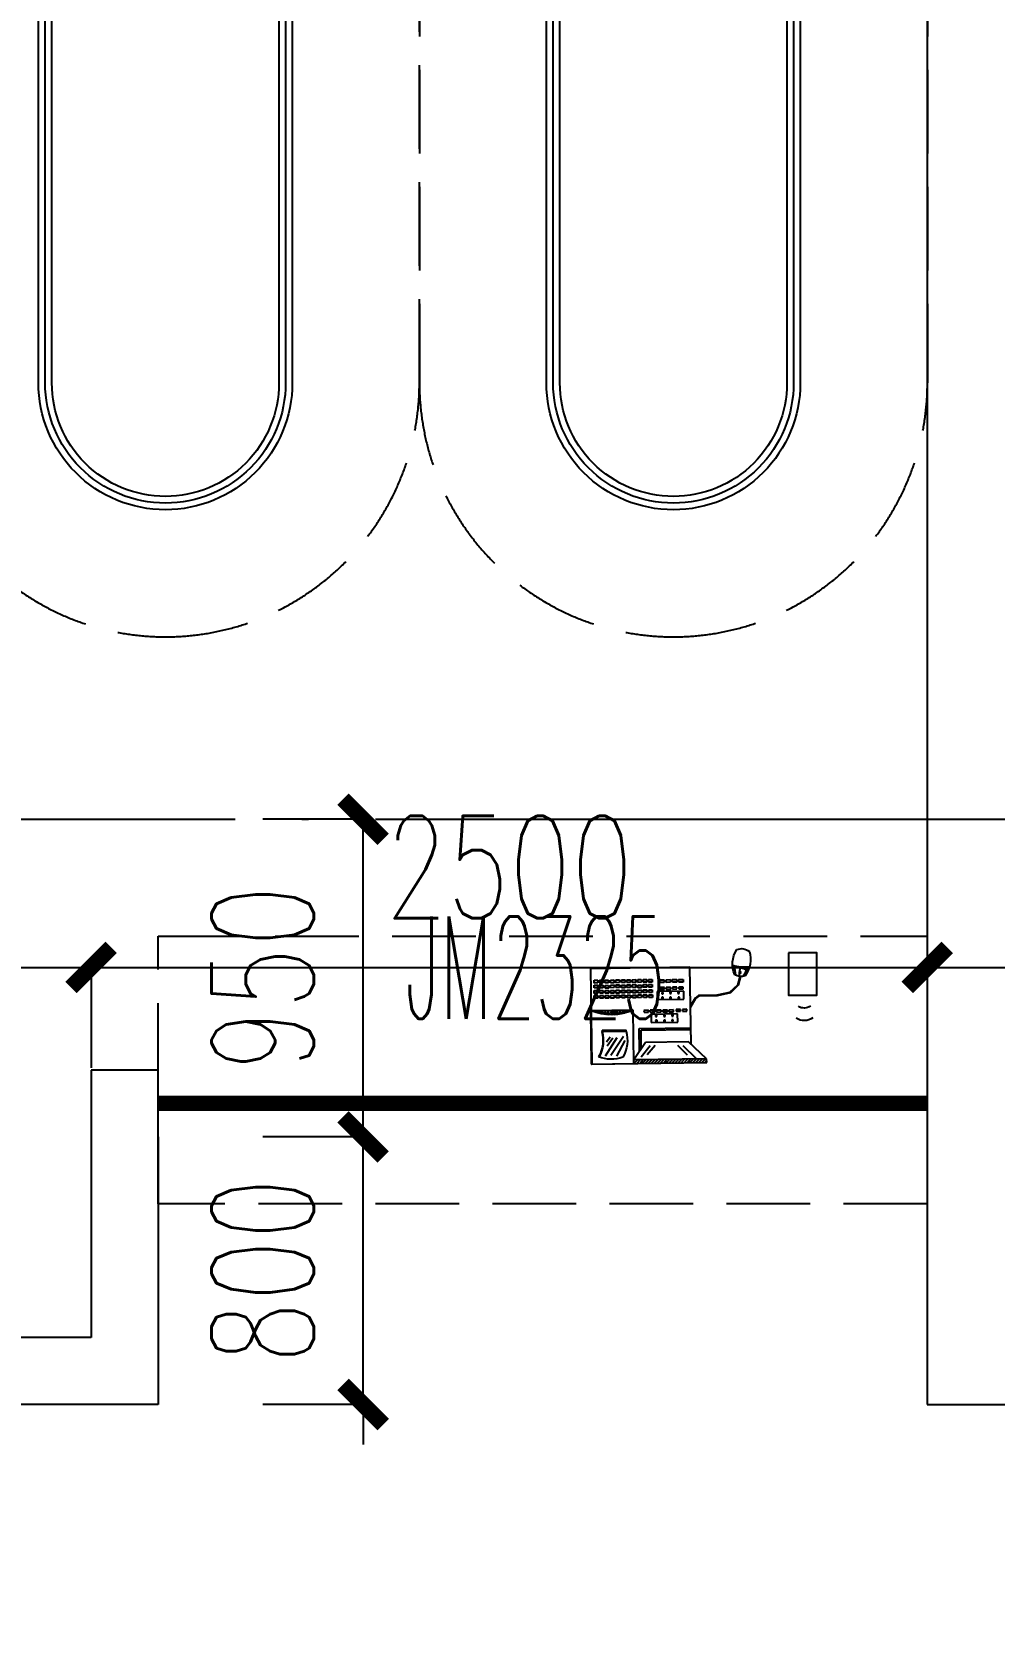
# Model space of a CAD drawing. Header units: millimetres. Extents: x 12325263 to 13848842, y -1463133 to 573208.
# Drawn here: x 12580119 to 12582997, y -883294 to -878533 of the extents above; entities that cross this region are included whole.
import ezdxf
from ezdxf.xclip import XClip

# ---------------------------------------------------------------- set-up
doc = ezdxf.new("R2010")
doc.units = ezdxf.units.MM
doc.header["$LTSCALE"] = 1000
doc.header["$XCLIPFRAME"] = 0
doc.linetypes.add('DASH', pattern=[0.35, 0.25, -0.1])
doc.linetypes.add('DOTE', pattern=[2.42, 2, -0.2, 0.02, -0.2])
for name, color, linetype in [('A-AXIS', 16, 'DOTE'), ('A-WALL', 5, 'Continuous'), ('fur202301', 252, 'Continuous'), ('PUB_DIM', 83, 'Continuous'), ('WALL', 5, 'Continuous'), ('WALL-SHATCH', 8, 'Continuous'), ('WINDOW_TEXT', 7, 'Continuous'), ('防火卷帘', 141, 'Continuous')]:
    doc.layers.add(name, color=color, linetype=linetype)
doc.styles.add('_TCH_DIM_T3', font='SIMPLEX.shx', dxfattribs={"width": 0.705882, "bigfont": 'GBCBIG.shx'})
doc.styles.add('_TCH_WINDOW', font='SIMPLEX', dxfattribs={"width": 0.7, "height": 3.5, "bigfont": 'GBCBIG'})
doc.dimstyles.new('_TCH_ARCH&&120', dxfattribs={"dimtxt": 306, "dimasz": 120, "dimexe": 300, "dimexo": 360, "dimgap": 147, "dimtad": 1, "dimdec": 0, "dimzin": 0, "dimdsep": 46, "dimtxsty": '_TCH_DIM_T3', "dimblk": 'ARCHTICK', "dimcen": 0.09, "dimclrt": 7, "dimazin": 2, "dimtfac": 1, "dimtdec": 0, "dimtix": 1, "dimtmove": 2, "dimatfit": 3, "dimfxl": 1, "dimfxlon": 1, "dimtolj": 1, "dimtzin": 0, "dimarcsym": 0})

# ---------------------------------------------------------------- blocks, each defined once
blk = doc.blocks.new('adgshg13-A$C7F010FC0')
at = {"layer": 'WALL-SHATCH'}
h = blk.add_hatch(color=256, dxfattribs=at)
h.dxf.hatch_style = 1
h.paths.add_polyline_path([(-60384.2, -16880.9), (-763.2, 197.5), (12587.6, -13153.3), (12587.6, -157996), (-162964.9, -188820.4), (-171262.4, -180522.9), (-171262.4, -31310.9), (-150707.2, -10755.7), (-131860.1, -7980.9), (-99162.4, -7980.9), (-99162.4, -4980.9), (-76620.4, -4980.9), (-70107.7, -16880.9)], flags=16)
h.paths.add_polyline_path([(-60091.2, -16380.9), (-646.9, 646.9), (12987.6, -12987.6), (12987.6, -158331.9), (-163100.6, -189250.4), (-171662.4, -180688.6), (-171662.4, -31145.2), (-150777.9, -10260.7), (-131896.7, -7480.9), (-99562.4, -7480.9), (-99562.4, -4580.9), (-76365.6, -4580.9), (-69907.5, -16380.9)])
blk = doc.blocks.new('A$C4C7A72D3')
at = {"layer": 'WALL', "color": 1}
blk.add_blockref('adgshg13-A$C7F010FC0', (210433, 205503.6), dxfattribs=at)
blk = doc.blocks.new('qlzw')
at = {"layer": 'A-AXIS'}
blk.add_line((12411416.8, 1000989.8), (12486866.8, 1000989.8), dxfattribs=at)
blk = doc.blocks.new('asdgagA$C7719413A')
at = {"layer": 'fur202301'}
for p, q in [((-54997230.1, -35940809.4), (-54997223.4, -35940835.4)), ((-54997228.2, -35940809.2), (-54997221.4, -35940835.4)), ((-54997082.5, -35941012.1), (-54997079.1, -35940782.2)), ((-54997079.1, -35940782.2), (-54996781.5, -35940786.5)), ((-54996781.5, -35940786.5), (-54996785.7, -35941071.5)), ((-54997223.4, -35940835.4), (-54997200.3, -35940858)), ((-54997221.4, -35940835.4), (-54997197.8, -35940857.1)), ((-54997200.3, -35940858), (-54997161, -35940867.1)), ((-54997197.8, -35940857.1), (-54997159.9, -35940865.4)), ((-54997161, -35940867.1), (-54997107, -35940867.8)), ((-54997159.9, -35940865.4), (-54997105.1, -35940866.2)), ((-54997107, -35940867.8), (-54997096.1, -35940875.7)), ((-54997105.1, -35940866.2), (-54997094.3, -35940874.1)), ((-54997096.1, -35940875.7), (-54997081.1, -35940901)), ((-54997094.3, -35940874.1), (-54997080.8, -35940897.1)), ((-54996911.4, -35941069.6), (-54996909, -35940910.2)), ((-54996909, -35940910.2), (-54996782, -35940912.1)), ((-54996895.3, -35940915.6), (-54996900.5, -35940910.3)), ((-54996895.3, -35940915.6), (-54996895.2, -35940910.4)), ((-54996883.1, -35940919.3), (-54996891.6, -35940910.4)), ((-54996883.1, -35940919.3), (-54996882.9, -35940910.6)), ((-54996872, -35940921.7), (-54996882.8, -35940910.6)), ((-54996861.9, -35940923.1), (-54996873.9, -35940910.7)), ((-54996872, -35940921.7), (-54996871.9, -35940910.7)), ((-54996852.4, -35940923.9), (-54996865.1, -35940910.8)), ((-54996861.9, -35940923.1), (-54996861.7, -35940910.9)), ((-54996858.3, -35940923.5), (-54996858.1, -35940910.9)), ((-54996843.5, -35940924.1), (-54996856.3, -35940911)), ((-54996852.4, -35940923.9), (-54996852.2, -35940911)), ((-54996835, -35940923.9), (-54996847.4, -35940911.1)), ((-54996846.4, -35940924.1), (-54996846.2, -35940911.1)), ((-54996826.9, -35940923.2), (-54996838.6, -35940911.2)), ((-54996835, -35940923.9), (-54996834.8, -35940911.3)), ((-54996819.2, -35940922.2), (-54996829.8, -35940911.4)), ((-54996826.9, -35940923.2), (-54996826.8, -35940911.4)), ((-54996811.8, -35940920.8), (-54996820.9, -35940911.5)), ((-54996819.2, -35940922.2), (-54996819.1, -35940911.5)), ((-54996804.7, -35940919.2), (-54996812.1, -35940911.6)), ((-54996811.8, -35940920.8), (-54996811.7, -35940911.6)), ((-54996804.7, -35940919.2), (-54996804.6, -35940911.7)), ((-54996797.9, -35940917.3), (-54996803.2, -35940911.7)), ((-54996797.9, -35940917.3), (-54996797.8, -35940911.8)), ((-54996791.3, -35940915.1), (-54996794.4, -35940911.9)), ((-54996791.3, -35940915.1), (-54996791.2, -35940911.9)), ((-54996784.9, -35940912.7), (-54996785.6, -35940912)), ((-54996782, -35940912.1), (-54996784.3, -35941071.5)), ((-54996927.8, -35940965.3), (-54997081.8, -35940963)), ((-54996928.8, -35941032.7), (-54996927.8, -35940965.3)), ((-54997129.1, -35941055.4), (-54997074.9, -35941005)), ((-54996932.9, -35940970.2), (-54997081.9, -35940968)), ((-54997074.9, -35941005), (-54996946.5, -35941006.9)), ((-54996946.5, -35941006.9), (-54996911.2, -35941058.6)), ((-54996933.7, -35941025.6), (-54996932.9, -35940970.2)), ((-54996888.3, -35940973.2), (-54996888.2, -35940970.4)), ((-54996886.4, -35940973.3), (-54996888.3, -35940971.3)), ((-54996816.4, -35940974.3), (-54996888.3, -35940973.2)), ((-54996888.2, -35940970.4), (-54996816.4, -35940971.5)), ((-54996860.5, -35941048.2), (-54996885.8, -35941001.3)), ((-54996882.8, -35940973.3), (-54996885.6, -35940970.4)), ((-54996879.3, -35940973.4), (-54996882.1, -35940970.5)), ((-54996843, -35941045), (-54996880.3, -35940987.8)), ((-54996875.8, -35940973.4), (-54996878.6, -35940970.6)), ((-54996872.2, -35940973.5), (-54996875, -35940970.6)), ((-54996868.7, -35940973.5), (-54996871.5, -35940970.7)), ((-54996865.2, -35940973.6), (-54996868, -35940970.7)), ((-54996861.6, -35940973.6), (-54996864.4, -35940970.8)), ((-54996826.8, -35941046.4), (-54996861.5, -35940992.2)), ((-54996858.1, -35940973.7), (-54996860.9, -35940970.8)), ((-54996854.5, -35940973.7), (-54996857.3, -35940970.9)), ((-54996851, -35940973.8), (-54996853.8, -35940970.9)), ((-54996847.5, -35940973.8), (-54996850.3, -35940971)), ((-54996831.5, -35941017.3), (-54996848.8, -35940993.3)), ((-54996843.9, -35940973.9), (-54996846.7, -35940971)), ((-54996840.4, -35940974), (-54996843.2, -35940971.1)), ((-54996829.8, -35941004.8), (-54996840.7, -35940990)), ((-54996836.9, -35940974), (-54996839.7, -35940971.1)), ((-54996833.3, -35940974.1), (-54996836.1, -35940971.2)), ((-54996829.8, -35940974.1), (-54996832.6, -35940971.2)), ((-54996826.3, -35940974.2), (-54996829.1, -35940971.3)), ((-54996822.7, -35940974.2), (-54996825.5, -35940971.3)), ((-54996819.2, -35940974.3), (-54996822, -35940971.4)), ((-54996816.4, -35940973.6), (-54996818.5, -35940971.4)), ((-54996816.4, -35940971.5), (-54996816.4, -35940974.3)), ((-54996816.4, -35940971.5), (-54996815.7, -35940974.4)), ((-54997129.3, -35941066.4), (-54997129.1, -35941055.4)), ((-54997123.4, -35941066.5), (-54997129.2, -35941060.5)), ((-54997129.1, -35941055.4), (-54996911.2, -35941058.6)), ((-54997114.6, -35941066.6), (-54997125.4, -35941055.4)), ((-54997105.7, -35941066.8), (-54997116.6, -35941055.6)), ((-54997096.9, -35941066.9), (-54997107.8, -35941055.7)), ((-54997098.9, -35941055.8), (-54997058.8, -35941016.9)), ((-54997088, -35941067), (-54997098.9, -35941055.8)), ((-54997079.2, -35941067.2), (-54997090.1, -35941055.9)), ((-54997070.4, -35941067.3), (-54997081.2, -35941056.1)), ((-54997061.5, -35941067.4), (-54997072.4, -35941056.2)), ((-54997072.2, -35941044.8), (-54997042.6, -35941015.9)), ((-54997052.7, -35941067.5), (-54997063.6, -35941056.3)), ((-54997043.9, -35941067.7), (-54997054.7, -35941056.5)), ((-54997035, -35941067.8), (-54997045.9, -35941056.6)), ((-54997026.2, -35941067.9), (-54997037.1, -35941056.7)), ((-54997017.3, -35941068.1), (-54997028.2, -35941056.9)), ((-54997008.5, -35941068.2), (-54997019.4, -35941057)), ((-54996999.7, -35941068.3), (-54997010.5, -35941057.1)), ((-54996990.8, -35941068.5), (-54997001.7, -35941057.3)), ((-54996982, -35941068.6), (-54996992.9, -35941057.4)), ((-54996973.1, -35941068.7), (-54996984, -35941057.5)), ((-54996951.7, -35941043.3), (-54996975.2, -35941015.2)), ((-54996964.3, -35941068.8), (-54996975.2, -35941057.6)), ((-54996955.5, -35941069), (-54996966.4, -35941057.8)), ((-54996933.8, -35941050.1), (-54996960.5, -35941016)), ((-54996946.6, -35941069.1), (-54996957.5, -35941057.9)), ((-54996937.8, -35941069.2), (-54996948.7, -35941058)), ((-54996929, -35941069.4), (-54996939.8, -35941058.2)), ((-54996920.1, -35941069.5), (-54996931, -35941058.3)), ((-54996911.4, -35941069.6), (-54996922.2, -35941058.4)), ((-54996911.2, -35941060.7), (-54996913.3, -35941058.6)), ((-54996785.7, -35941071.5), (-54997129.3, -35941066.4)), ((-54996784.3, -35941071.5), (-54996911.4, -35941069.6))]:
    blk.add_line(p, q, dxfattribs=at)
at = {"layer": 'fur202301', "linetype": 'ByBlock'}
for p, q in [((-54997058.9, -35940818.4), (-54997059, -35940826.5)), ((-54997045.4, -35940818.6), (-54997058.9, -35940818.4)), ((-54997045.5, -35940826.7), (-54997045.4, -35940818.6)), ((-54997040, -35940818.7), (-54997040.1, -35940826.8)), ((-54997026.5, -35940818.9), (-54997040, -35940818.7)), ((-54997026.7, -35940827), (-54997026.5, -35940818.9)), ((-54997021.1, -35940819), (-54997021.3, -35940827)), ((-54997007.7, -35940819.2), (-54997021.1, -35940819)), ((-54997007.8, -35940827.2), (-54997007.7, -35940819.2)), ((-54997002.3, -35940819.2), (-54997002.4, -35940827.3)), ((-54996988.8, -35940819.4), (-54997002.3, -35940819.2)), ((-54996988.9, -35940827.5), (-54996988.8, -35940819.4)), ((-54996966.1, -35940818.4), (-54996966.2, -35940826.5)), ((-54996955.3, -35940818.6), (-54996966.1, -35940818.4)), ((-54996955.4, -35940826.7), (-54996955.3, -35940818.6)), ((-54996949.9, -35940818.7), (-54996950, -35940826.7)), ((-54996939.1, -35940818.8), (-54996949.9, -35940818.7)), ((-54996939.2, -35940826.9), (-54996939.1, -35940818.8)), ((-54996933.7, -35940818.9), (-54996933.9, -35940827)), ((-54996922.9, -35940819.1), (-54996933.7, -35940818.9)), ((-54996923.1, -35940827.1), (-54996922.9, -35940819.1)), ((-54996917.4, -35940819.1), (-54996917.5, -35940827.2)), ((-54996906.6, -35940819.3), (-54996917.4, -35940819.1)), ((-54996906.7, -35940827.4), (-54996906.6, -35940819.3)), ((-54996901.2, -35940819.4), (-54996901.3, -35940827.5)), ((-54996890.4, -35940819.5), (-54996901.2, -35940819.4)), ((-54996890.6, -35940827.6), (-54996890.4, -35940819.5)), ((-54996885.1, -35940819.6), (-54996885.2, -35940827.7)), ((-54996874.3, -35940819.8), (-54996885.1, -35940819.6)), ((-54996874.4, -35940827.9), (-54996874.3, -35940819.8)), ((-54996868.2, -35940819.9), (-54996868.3, -35940827.9)), ((-54996857.4, -35940820), (-54996868.2, -35940819.9)), ((-54996857.5, -35940828.1), (-54996857.4, -35940820)), ((-54996852, -35940820.1), (-54996852.1, -35940828.2)), ((-54996841.2, -35940820.3), (-54996852, -35940820.1)), ((-54996841.3, -35940828.3), (-54996841.2, -35940820.3)), ((-54996835.8, -35940820.3), (-54996835.9, -35940828.4)), ((-54996825, -35940820.5), (-54996835.8, -35940820.3)), ((-54996825.1, -35940828.6), (-54996825, -35940820.5)), ((-54996819.5, -35940820.6), (-54996819.6, -35940828.7)), ((-54996808.7, -35940820.7), (-54996819.5, -35940820.6)), ((-54996808.8, -35940828.8), (-54996808.7, -35940820.7)), ((-54996803.3, -35940820.8), (-54996803.4, -35940828.9)), ((-54996792.5, -35940821), (-54996803.3, -35940820.8)), ((-54996792.6, -35940829.1), (-54996792.5, -35940821)), ((-54997061.1, -35940877.7), (-54997060.7, -35940853.4)), ((-54997060.7, -35940853.4), (-54996981.2, -35940854.6)), ((-54997059.3, -35940846.7), (-54997059.2, -35940841.3)), ((-54997045.8, -35940846.9), (-54997059.3, -35940846.7)), ((-54997059.2, -35940841.3), (-54997045.7, -35940841.5)), ((-54997059, -35940826.5), (-54997045.5, -35940826.7)), ((-54997047.6, -35940875.2), (-54997047.5, -35940871.2)), ((-54997047.5, -35940871.2), (-54997043.5, -35940871.2)), ((-54997047.4, -35940860.4), (-54997047.3, -35940856.3)), ((-54997043.3, -35940860.4), (-54997047.4, -35940860.4)), ((-54997047.3, -35940856.3), (-54997043.3, -35940856.4)), ((-54997045.7, -35940841.5), (-54997045.8, -35940846.9)), ((-54997043.5, -35940871.2), (-54997043.5, -35940875.3)), ((-54997043.3, -35940856.4), (-54997043.3, -35940860.4)), ((-54997040.4, -35940841.6), (-54997026.9, -35940841.8)), ((-54997040.4, -35940847), (-54997040.4, -35940841.6)), ((-54997027, -35940847.2), (-54997040.4, -35940847)), ((-54997040.1, -35940826.8), (-54997026.7, -35940827)), ((-54997026.9, -35940841.8), (-54997027, -35940847.2)), ((-54997023.1, -35940860.7), (-54997023, -35940856.7)), ((-54997019.1, -35940860.8), (-54997023.1, -35940860.7)), ((-54997023, -35940856.7), (-54997019, -35940856.7)), ((-54997021.6, -35940847.3), (-54997021.5, -35940841.9)), ((-54997008.1, -35940847.5), (-54997021.6, -35940847.3)), ((-54997021.5, -35940841.9), (-54997008, -35940842.1)), ((-54997021.3, -35940827), (-54997007.8, -35940827.2)), ((-54997019, -35940856.7), (-54997019.1, -35940860.8)), ((-54997008, -35940842.1), (-54997008.1, -35940847.5)), ((-54997002.7, -35940847.5), (-54997002.6, -35940842.2)), ((-54996989.2, -35940847.7), (-54997002.7, -35940847.5)), ((-54997002.6, -35940842.2), (-54996989.1, -35940842.3)), ((-54997002.4, -35940827.3), (-54996988.9, -35940827.5)), ((-54996998.8, -35940857), (-54996994.7, -35940857.1)), ((-54996998.8, -35940861.1), (-54996998.8, -35940857)), ((-54996994.8, -35940861.1), (-54996998.8, -35940861.1)), ((-54996994.7, -35940857.1), (-54996994.8, -35940861.1)), ((-54996989.1, -35940842.3), (-54996989.2, -35940847.7)), ((-54996981.2, -35940854.6), (-54996981.6, -35940878.9)), ((-54996966.8, -35940864.3), (-54996966.9, -35940872.3)), ((-54996956, -35940864.4), (-54996966.8, -35940864.3)), ((-54996966.5, -35940849.4), (-54996966.7, -35940857.5)), ((-54996966.7, -35940857.5), (-54996955.9, -35940857.7)), ((-54996955.8, -35940849.6), (-54996966.5, -35940849.4)), ((-54996966.3, -35940833.2), (-54996966.4, -35940841.3)), ((-54996966.4, -35940841.3), (-54996955.6, -35940841.5)), ((-54996955.5, -35940833.4), (-54996966.3, -35940833.2)), ((-54996966.2, -35940826.5), (-54996955.4, -35940826.7)), ((-54996956.1, -35940872.5), (-54996956, -35940864.4)), ((-54996955.9, -35940857.7), (-54996955.8, -35940849.6)), ((-54996955.6, -35940841.5), (-54996955.5, -35940833.4)), ((-54996950.6, -35940864.5), (-54996950.7, -35940872.6)), ((-54996939.8, -35940864.6), (-54996950.6, -35940864.5)), ((-54996950.4, -35940849.7), (-54996950.5, -35940857.7)), ((-54996950.5, -35940857.7), (-54996939.7, -35940857.9)), ((-54996939.6, -35940849.8), (-54996950.4, -35940849.7)), ((-54996950.1, -35940833.5), (-54996950.2, -35940841.6)), ((-54996950.2, -35940841.6), (-54996939.5, -35940841.7)), ((-54996939.3, -35940833.6), (-54996950.1, -35940833.5)), ((-54996950, -35940826.7), (-54996939.2, -35940826.9)), ((-54996939.9, -35940872.7), (-54996939.8, -35940864.6)), ((-54996939.7, -35940857.9), (-54996939.6, -35940849.8)), ((-54996939.5, -35940841.7), (-54996939.3, -35940833.6)), ((-54996934.4, -35940864.7), (-54996934.5, -35940872.8)), ((-54996923.6, -35940864.9), (-54996934.4, -35940864.7)), ((-54996934.2, -35940849.9), (-54996934.3, -35940858)), ((-54996934.3, -35940858), (-54996923.5, -35940858.1)), ((-54996923.4, -35940850.1), (-54996934.2, -35940849.9)), ((-54996934, -35940835.1), (-54996934.1, -35940843.2)), ((-54996934.1, -35940843.2), (-54996923.3, -35940843.3)), ((-54996923.2, -35940835.2), (-54996934, -35940835.1)), ((-54996933.9, -35940827), (-54996923.1, -35940827.1)), ((-54996923.7, -35940873), (-54996923.6, -35940864.9)), ((-54996923.5, -35940858.1), (-54996923.4, -35940850.1)), ((-54996923.3, -35940843.3), (-54996923.2, -35940835.2)), ((-54996918.1, -35940865), (-54996918.2, -35940873.1)), ((-54996907.3, -35940865.1), (-54996918.1, -35940865)), ((-54996917.9, -35940850.1), (-54996918, -35940858.2)), ((-54996918, -35940858.2), (-54996907.2, -35940858.4)), ((-54996907.1, -35940850.3), (-54996917.9, -35940850.1)), ((-54996917.6, -35940834), (-54996917.7, -35940842.1)), ((-54996917.7, -35940842.1), (-54996907, -35940842.2)), ((-54996906.8, -35940834.1), (-54996917.6, -35940834)), ((-54996917.5, -35940827.2), (-54996906.7, -35940827.4)), ((-54996907.4, -35940873.2), (-54996907.3, -35940865.1)), ((-54996907.2, -35940858.4), (-54996907.1, -35940850.3)), ((-54996907, -35940842.2), (-54996906.8, -35940834.1)), ((-54996901.9, -35940865.2), (-54996902, -35940873.3)), ((-54996891.1, -35940865.4), (-54996901.9, -35940865.2)), ((-54996901.7, -35940850.4), (-54996901.8, -35940858.5)), ((-54996901.8, -35940858.5), (-54996891, -35940858.6)), ((-54996890.9, -35940850.5), (-54996901.7, -35940850.4)), ((-54996901.4, -35940834.2), (-54996901.6, -35940842.3)), ((-54996901.6, -35940842.3), (-54996890.8, -35940842.4)), ((-54996890.7, -35940834.4), (-54996901.4, -35940834.2)), ((-54996901.3, -35940827.5), (-54996890.6, -35940827.6)), ((-54996891.2, -35940873.5), (-54996891.1, -35940865.4)), ((-54996891, -35940858.6), (-54996890.9, -35940850.5)), ((-54996890.8, -35940842.4), (-54996890.7, -35940834.4)), ((-54996885.7, -35940865.4), (-54996885.8, -35940873.5)), ((-54996874.9, -35940865.6), (-54996885.7, -35940865.4)), ((-54996885.5, -35940850.6), (-54996885.6, -35940858.7)), ((-54996885.6, -35940858.7), (-54996874.8, -35940858.9)), ((-54996874.7, -35940850.8), (-54996885.5, -35940850.6)), ((-54996885.3, -35940835.8), (-54996885.4, -35940843.9)), ((-54996885.4, -35940843.9), (-54996874.6, -35940844)), ((-54996874.5, -35940835.9), (-54996885.3, -35940835.8)), ((-54996885.2, -35940827.7), (-54996874.4, -35940827.9)), ((-54996875.1, -35940873.7), (-54996874.9, -35940865.6)), ((-54996874.8, -35940858.9), (-54996874.7, -35940850.8)), ((-54996874.6, -35940844), (-54996874.5, -35940835.9)), ((-54996868.8, -35940865.7), (-54996868.9, -35940873.8)), ((-54996858, -35940865.9), (-54996868.8, -35940865.7)), ((-54996868.6, -35940850.9), (-54996868.7, -35940859)), ((-54996868.7, -35940859), (-54996857.9, -35940859.1)), ((-54996857.8, -35940851), (-54996868.6, -35940850.9)), ((-54996868.4, -35940834.7), (-54996868.5, -35940842.8)), ((-54996868.5, -35940842.8), (-54996857.7, -35940842.9)), ((-54996857.6, -35940834.8), (-54996868.4, -35940834.7)), ((-54996868.3, -35940827.9), (-54996857.5, -35940828.1)), ((-54996858.2, -35940873.9), (-54996858, -35940865.9)), ((-54996857.9, -35940859.1), (-54996857.8, -35940851)), ((-54996857.7, -35940842.9), (-54996857.6, -35940834.8)), ((-54996852.7, -35940865.9), (-54996852.8, -35940874)), ((-54996841.9, -35940866.1), (-54996852.7, -35940865.9)), ((-54996852.4, -35940851.1), (-54996852.6, -35940859.2)), ((-54996852.6, -35940859.2), (-54996841.8, -35940859.3)), ((-54996841.7, -35940851.3), (-54996852.4, -35940851.1)), ((-54996852.2, -35940834.9), (-54996852.3, -35940843)), ((-54996852.3, -35940843), (-54996841.5, -35940843.2)), ((-54996841.4, -35940835.1), (-54996852.2, -35940834.9)), ((-54996852.1, -35940828.2), (-54996841.3, -35940828.3)), ((-54996842, -35940874.2), (-54996841.9, -35940866.1)), ((-54996841.8, -35940859.3), (-54996841.7, -35940851.3)), ((-54996841.5, -35940843.2), (-54996841.4, -35940835.1)), ((-54996836.5, -35940866.2), (-54996836.6, -35940874.3)), ((-54996825.7, -35940866.3), (-54996836.5, -35940866.2)), ((-54996836.3, -35940851.3), (-54996836.4, -35940859.4)), ((-54996836.4, -35940859.4), (-54996825.6, -35940859.6)), ((-54996825.5, -35940851.5), (-54996836.3, -35940851.3)), ((-54996836, -35940836.5), (-54996836.2, -35940844.6)), ((-54996836.2, -35940844.6), (-54996825.4, -35940844.8)), ((-54996825.3, -35940836.7), (-54996836, -35940836.5)), ((-54996835.9, -35940828.4), (-54996825.1, -35940828.6)), ((-54996825.8, -35940874.4), (-54996825.7, -35940866.3)), ((-54996825.6, -35940859.6), (-54996825.5, -35940851.5)), ((-54996825.4, -35940844.8), (-54996825.3, -35940836.7)), ((-54996820.2, -35940866.4), (-54996820.3, -35940874.5)), ((-54996809.4, -35940866.6), (-54996820.2, -35940866.4)), ((-54996819.9, -35940851.6), (-54996820.1, -35940859.7)), ((-54996820.1, -35940859.7), (-54996809.3, -35940859.8)), ((-54996809.1, -35940851.7), (-54996819.9, -35940851.6)), ((-54996819.7, -35940835.4), (-54996819.8, -35940843.5)), ((-54996819.8, -35940843.5), (-54996809, -35940843.7)), ((-54996808.9, -35940835.6), (-54996819.7, -35940835.4)), ((-54996819.6, -35940828.7), (-54996808.8, -35940828.8)), ((-54996809.5, -35940874.7), (-54996809.4, -35940866.6)), ((-54996809.3, -35940859.8), (-54996809.1, -35940851.7)), ((-54996809, -35940843.7), (-54996808.9, -35940835.6)), ((-54996804, -35940866.6), (-54996804.1, -35940874.7)), ((-54996793.2, -35940866.8), (-54996804, -35940866.6)), ((-54996803.8, -35940851.8), (-54996803.9, -35940859.9)), ((-54996803.9, -35940859.9), (-54996793.1, -35940860.1)), ((-54996793, -35940852), (-54996803.8, -35940851.8)), ((-54996803.5, -35940835.6), (-54996803.6, -35940843.7)), ((-54996803.6, -35940843.7), (-54996792.9, -35940843.9)), ((-54996792.7, -35940835.8), (-54996803.5, -35940835.6)), ((-54996803.4, -35940828.9), (-54996792.6, -35940829.1)), ((-54996793.3, -35940874.9), (-54996793.2, -35940866.8)), ((-54996793.1, -35940860.1), (-54996793, -35940852)), ((-54996792.9, -35940843.9), (-54996792.7, -35940835.8)), ((-54997070.1, -35940913.2), (-54997070, -35940907.8)), ((-54997056.6, -35940913.4), (-54997070.1, -35940913.2)), ((-54997070, -35940907.8), (-54997056.5, -35940908)), ((-54996981.6, -35940878.9), (-54997061.1, -35940877.7)), ((-54997056.5, -35940908), (-54997056.6, -35940913.4)), ((-54997051.2, -35940913.5), (-54997051.1, -35940908.1)), ((-54997037.7, -35940913.7), (-54997051.2, -35940913.5)), ((-54997051.1, -35940908.1), (-54997037.7, -35940908.3)), ((-54997043.5, -35940875.3), (-54997047.6, -35940875.2)), ((-54997037.7, -35940908.3), (-54997037.7, -35940913.7)), ((-54997029.8, -35940915.1), (-54997029.7, -35940909.7)), ((-54997016.3, -35940915.3), (-54997029.8, -35940915.1)), ((-54997029.7, -35940909.7), (-54997016.2, -35940909.9)), ((-54997023.3, -35940871.5), (-54997019.2, -35940871.6)), ((-54997023.3, -35940875.6), (-54997023.3, -35940871.5)), ((-54997019.3, -35940875.6), (-54997023.3, -35940875.6)), ((-54997019.2, -35940871.6), (-54997019.3, -35940875.6)), ((-54997016.2, -35940909.9), (-54997016.3, -35940915.3)), ((-54997011.9, -35940915.4), (-54997011.8, -35940910)), ((-54996998.4, -35940915.6), (-54997011.9, -35940915.4)), ((-54997011.8, -35940910), (-54996998.3, -35940910.2)), ((-54996999.1, -35940875.9), (-54996999, -35940871.9)), ((-54996995, -35940876), (-54996999.1, -35940875.9)), ((-54996999, -35940871.9), (-54996995, -35940871.9)), ((-54996998.3, -35940910.2), (-54996998.4, -35940915.6)), ((-54996995, -35940871.9), (-54996995, -35940876)), ((-54996993, -35940915.7), (-54996992.9, -35940910.3)), ((-54996979.5, -35940915.9), (-54996993, -35940915.7)), ((-54996992.9, -35940910.3), (-54996979.5, -35940910.5)), ((-54996979.5, -35940910.5), (-54996979.5, -35940915.9)), ((-54996974.1, -35940915.9), (-54996974.1, -35940910.5)), ((-54996974.1, -35940910.5), (-54996960.6, -35940910.7)), ((-54996960.7, -35940916.1), (-54996974.1, -35940915.9)), ((-54996966.9, -35940872.3), (-54996956.1, -35940872.5)), ((-54996960.6, -35940910.7), (-54996960.7, -35940916.1)), ((-54996955.3, -35940916.2), (-54996955.2, -35940910.8)), ((-54996941.8, -35940916.4), (-54996955.3, -35940916.2)), ((-54996955.2, -35940910.8), (-54996941.7, -35940911)), ((-54996950.7, -35940872.6), (-54996939.9, -35940872.7)), ((-54996941.7, -35940911), (-54996941.8, -35940916.4)), ((-54996934.5, -35940872.8), (-54996923.7, -35940873)), ((-54996918.2, -35940873.1), (-54996907.4, -35940873.2)), ((-54996902, -35940873.3), (-54996891.2, -35940873.5)), ((-54996885.8, -35940873.5), (-54996875.1, -35940873.7)), ((-54996868.9, -35940873.8), (-54996858.2, -35940873.9)), ((-54996852.8, -35940874), (-54996842, -35940874.2)), ((-54996836.6, -35940874.3), (-54996825.8, -35940874.4)), ((-54996820.3, -35940874.5), (-54996809.5, -35940874.7)), ((-54996804.1, -35940874.7), (-54996793.3, -35940874.9)), ((-54997042.8, -35940945.9), (-54997042.4, -35940921.7)), ((-54996963.3, -35940947.1), (-54997042.8, -35940945.9)), ((-54997042.4, -35940921.7), (-54996962.9, -35940922.8)), ((-54997029.3, -35940943.4), (-54997029.2, -35940939.4)), ((-54997025.2, -35940943.5), (-54997029.3, -35940943.4)), ((-54997029.2, -35940939.4), (-54997025.2, -35940939.5)), ((-54997029.1, -35940928.6), (-54997029, -35940924.6)), ((-54997025, -35940928.7), (-54997029.1, -35940928.6)), ((-54997029, -35940924.6), (-54997025, -35940924.6)), ((-54997025.2, -35940939.5), (-54997025.2, -35940943.5)), ((-54997025, -35940924.6), (-54997025, -35940928.7)), ((-54997005, -35940943.8), (-54997005, -35940939.7)), ((-54997005, -35940939.7), (-54997000.9, -35940939.8)), ((-54997001, -35940943.9), (-54997005, -35940943.8)), ((-54997004.8, -35940929), (-54997004.7, -35940924.9)), ((-54997000.8, -35940929), (-54997004.8, -35940929)), ((-54997004.7, -35940924.9), (-54997000.7, -35940925)), ((-54997000.9, -35940939.8), (-54997001, -35940943.9)), ((-54997000.7, -35940925), (-54997000.8, -35940929)), ((-54996980.7, -35940940.1), (-54996976.6, -35940940.2)), ((-54996980.7, -35940944.2), (-54996980.7, -35940940.1)), ((-54996976.7, -35940944.2), (-54996980.7, -35940944.2)), ((-54996980.5, -35940929.3), (-54996980.5, -35940925.3)), ((-54996980.5, -35940925.3), (-54996976.4, -35940925.3)), ((-54996976.5, -35940929.4), (-54996980.5, -35940929.3)), ((-54996976.6, -35940940.2), (-54996976.7, -35940944.2)), ((-54996976.4, -35940925.3), (-54996976.5, -35940929.4)), ((-54996962.9, -35940922.8), (-54996963.3, -35940947.1))]:
    blk.add_line(p, q, dxfattribs=at)
at = {"layer": 'fur202301'}
blk.add_lwpolyline([(-54997373.6, -35940738.9), (-54997373.6, -35940865), (-54997458.4, -35940865), (-54997458.4, -35940738.9)], close=True, dxfattribs=at)
for centre, radius, start, end in [((-54997233.7, -35940762.9), 36.5, 66.953, 129.2526), ((-54997179.1, -35940758.5), 81.3, 162.9222, 217.0095), ((-54997287.3, -35940772.9), 80.8, 336.9673, 32.7245), ((-54997240.7, -35940680.5), 101.6, 261.1646, 288.8621), ((-54997118.3, -35940736.3), 140.3, 198.8022, 211.1013), ((-54997222.3, -35940837.8), 55, 80.5097, 118.1524), ((-54997231.7, -35940770.8), 38.6, 251.4226, 298.9845), ((-54997360.4, -35940810.6), 133, 7.0897, 11.8233), ((-54997221.1, -35940797), 9.16, 162.7387, 205.9718), ((-54997229.1, -35940795.1), 1.14, 48.0027, 130.5378), ((-54997221.1, -35940797), 8.66, 163.8337, 204.8287), ((-54997229.1, -35940795.1), 0.645, 57.186, 119.1593), ((-54997228.6, -35940799.6), 1.63, 241.1432, 306.3581), ((-54997228.6, -35940799.6), 1.13, 248.6469, 296.4499), ((-54997240.4, -35940799), 12.4, 352.6671, 20.8662), ((-54997240.4, -35940799), 12.9, 351.6023, 21.4903), ((-54997360.4, -35940810.6), 133, 0.8321, 4.1405), ((-54997657.2, -35940738.6), 446.2, 351.3016, 354.9387), ((-54997420.7, -35940872.6), 31.4, 233.2122, 303.5085), ((-54996844.1, -35940766.1), 158, 245.7301, 292.5825), ((-54997420.7, -35940897.6), 44, 233.2122, 303.5085), ((-54996790.3, -35941000.5), 101.7, 164.433, 209.8045), ((-54996720.7, -35941000.9), 99.3, 164.4534, 209.9884), ((-54996718.4, -35941000.2), 100.7, 165.1422, 209.8045), ((-54996843.3, -35940953.8), 103.4, 250.0786, 291.2729)]:
    blk.add_arc(centre, radius, start, end, dxfattribs=at)
blk = doc.blocks.new('sdfgsdffhg')
at = {"layer": 'fur202301', "linetype": 'DASH'}
for points in [[(-1324.7, -5525.3), (-1324.5, -2139.3, -0.414214), (-565, -1379.9, -0.414214), (194.5, -2139.4), (194.3, -5525.4, -0.414214), (-565.2, -6284.9, -0.414214)], [(194.3, -5525.4), (194.5, -2139.4, -0.414214), (954, -1379.9, -0.414214), (1713.5, -2139.5), (1713.3, -5525.5, -0.414214), (953.8, -6284.9, -0.414214)]]:
    blk.add_lwpolyline(points, format="xyb", close=True, dxfattribs=at)
at = {"layer": 'fur202301'}
for points in [[(-565, -1759.9, -0.414214), (-185.5, -2139.4), (-185.7, -5525.4, -0.414214), (-565.2, -5904.9, -0.414214), (-944.7, -5525.4), (-944.5, -2139.4, -0.414214)], [(954, -1759.9, -0.414214), (1333.5, -2139.5), (1333.3, -5525.5, -0.414214), (953.8, -5904.9, -0.414214), (574.3, -5525.4), (574.5, -2139.4, -0.414214)], [(-565, -1779.9, -0.414214), (-205.5, -2139.4), (-205.7, -5525.4, -0.414214), (-565.2, -5884.9, -0.414214), (-924.7, -5525.4), (-924.5, -2139.4, -0.414214)], [(-565.2, -5864.9, -0.414214), (-904.7, -5525.4), (-904.5, -2139.4, -0.414214), (-565, -1799.9, -0.414214), (-225.5, -2139.4), (-225.7, -5525.4, -0.414214)], [(954, -1779.9, -0.414214), (1313.5, -2139.5), (1313.3, -5525.5, -0.414214), (953.8, -5884.9, -0.414214), (594.3, -5525.4), (594.5, -2139.4, -0.414214)], [(953.8, -5864.9, -0.414214), (614.3, -5525.4), (614.5, -2139.4, -0.414214), (954, -1799.9, -0.414214), (1293.5, -2139.5), (1293.3, -5525.5, -0.414214)]]:
    blk.add_lwpolyline(points, format="xyb", close=True, dxfattribs=at)
at = {"layer": 'fur202301', "linetype": 'DASH'}
blk.add_lwpolyline([(1712.9, -7979.8), (-586.9, -7979.8), (-586.9, -7180), (1712.9, -7180)], close=True, dxfattribs=at)
at = {"layer": 'fur202301', "linetype": 'ByBlock', "xscale": -1, "rotation": 359.9973027295777}
blk.add_blockref('asdgagA$C7719413A', (-54994383.9, 35936098.3), dxfattribs=at)
blk = doc.blocks.new('_ArchTick')
at = {"color": 0, "linetype": 'ByBlock', "const_width": 0.4}
blk.add_lwpolyline([(-0.5, -0.5), (0.5, 0.5)], dxfattribs=at)
blk = doc.blocks.new('*D4493')
at = {"layer": 'Defpoints', "color": 0, "transparency": 16777216}
for p in [(12581110, -881836.9), (12581796.8, -881836.9), (12581796.8, -882636.8)]:
    blk.add_point(p, dxfattribs=at)
at = {"layer": 'PUB_DIM', "color": 0, "lineweight": -2, "transparency": 16777216}
for p, q in [((12581110, -881836.9), (12581110, -881716.9)), ((12581111, -881836.9), (12580810, -881836.9)), ((12581110, -882636.8), (12581110, -881836.9)), ((12581111, -882636.8), (12580810, -882636.8)), ((12581110, -882636.8), (12581110, -882756.8))]:
    blk.add_line(p, q, dxfattribs=at)
at = {"layer": 'PUB_DIM', "color": 0, "lineweight": -2, "transparency": 16777216, "xscale": 120, "yscale": 120, "zscale": 120}
for p, rotation in [((12581110, -881836.9), 270), ((12581110, -882636.8), 90)]:
    blk.add_blockref('_ArchTick', p, dxfattribs=dict(at, rotation=rotation))
at = {"layer": 'PUB_DIM', "color": 7, "transparency": 16777216, "insert": (12580810, -882236.8), "char_height": 306, "attachment_point": 5, "rotation": 90, "style": '_TCH_DIM_T3'}
blk.add_mtext('\\A1;800', dxfattribs=at)
blk = doc.blocks.new('*D4494')
at = {"layer": 'Defpoints', "color": 0, "transparency": 16777216}
for p in [(12581110, -880886.8), (12581796.8, -880886.8), (12581796.8, -881836.9)]:
    blk.add_point(p, dxfattribs=at)
at = {"layer": 'PUB_DIM', "color": 0, "lineweight": -2, "transparency": 16777216}
for p, q in [((12581111, -880886.8), (12580810, -880886.8)), ((12581110, -881836.9), (12581110, -880886.8)), ((12581111, -881836.9), (12580810, -881836.9))]:
    blk.add_line(p, q, dxfattribs=at)
at = {"layer": 'PUB_DIM', "color": 0, "lineweight": -2, "transparency": 16777216, "xscale": 120, "yscale": 120, "zscale": 120}
for p, rotation in [((12581110, -880886.8), 90), ((12581110, -881836.9), 270)]:
    blk.add_blockref('_ArchTick', p, dxfattribs=dict(at, rotation=rotation))
at = {"layer": 'PUB_DIM', "color": 7, "transparency": 16777216, "insert": (12580810, -881361.8), "char_height": 306, "attachment_point": 5, "rotation": 90, "style": '_TCH_DIM_T3'}
blk.add_mtext('\\A1;950', dxfattribs=at)
blk = doc.blocks.new('*D4504')
at = {"layer": 'Defpoints', "color": 0, "transparency": 16777216}
for p in [(12582796.8, -879886.8), (12584596.8, -879886.8), (12584596.8, -881330)]:
    blk.add_point(p, dxfattribs=at)
at = {"layer": 'PUB_DIM', "color": 0, "lineweight": -2, "transparency": 16777216}
for p, q in [((12582796.8, -881329), (12582796.8, -881630)), ((12582796.8, -881330), (12584596.8, -881330)), ((12584596.8, -881329), (12584596.8, -881630))]:
    blk.add_line(p, q, dxfattribs=at)
at = {"layer": 'PUB_DIM', "color": 0, "lineweight": -2, "transparency": 16777216, "xscale": 120, "yscale": 120, "zscale": 120, "rotation": 180}
blk.add_blockref('_ArchTick', (12582796.8, -881330), dxfattribs=at)
at = {"layer": 'PUB_DIM', "color": 0, "lineweight": -2, "transparency": 16777216, "xscale": 120, "yscale": 120, "zscale": 120}
blk.add_blockref('_ArchTick', (12584596.8, -881330), dxfattribs=at)
at = {"layer": 'PUB_DIM', "color": 7, "transparency": 16777216, "insert": (12583696.8, -881030), "char_height": 306, "attachment_point": 5, "style": '_TCH_DIM_T3'}
blk.add_mtext('\\A1;1800', dxfattribs=at)
blk = doc.blocks.new('*D4505')
at = {"layer": 'Defpoints', "color": 0, "transparency": 16777216}
for p in [(12580296.8, -879886.8), (12582796.8, -879886.8), (12582796.8, -881330)]:
    blk.add_point(p, dxfattribs=at)
at = {"layer": 'PUB_DIM', "color": 0, "lineweight": -2, "transparency": 16777216}
for p, q in [((12580296.8, -881329), (12580296.8, -881630)), ((12580296.8, -881330), (12582796.8, -881330)), ((12582796.8, -881329), (12582796.8, -881630))]:
    blk.add_line(p, q, dxfattribs=at)
at = {"layer": 'PUB_DIM', "color": 0, "lineweight": -2, "transparency": 16777216, "xscale": 120, "yscale": 120, "zscale": 120, "rotation": 180}
blk.add_blockref('_ArchTick', (12580296.8, -881330), dxfattribs=at)
at = {"layer": 'PUB_DIM', "color": 0, "lineweight": -2, "transparency": 16777216, "xscale": 120, "yscale": 120, "zscale": 120}
blk.add_blockref('_ArchTick', (12582796.8, -881330), dxfattribs=at)
at = {"layer": 'PUB_DIM', "color": 7, "transparency": 16777216, "insert": (12581546.8, -881030), "char_height": 306, "attachment_point": 5, "style": '_TCH_DIM_T3'}
blk.add_mtext('\\A1;2500', dxfattribs=at)
blk = doc.blocks.new('*D4506')
at = {"layer": 'Defpoints', "color": 0, "transparency": 16777216}
for p in [(12578746.8, -879886.8), (12580296.8, -879886.8), (12580296.8, -881330)]:
    blk.add_point(p, dxfattribs=at)
at = {"layer": 'PUB_DIM', "color": 0, "lineweight": -2, "transparency": 16777216}
for p, q in [((12578746.8, -881329), (12578746.8, -881630)), ((12578746.8, -881330), (12580296.8, -881330)), ((12580296.8, -881329), (12580296.8, -881630))]:
    blk.add_line(p, q, dxfattribs=at)
at = {"layer": 'PUB_DIM', "color": 0, "lineweight": -2, "transparency": 16777216, "xscale": 120, "yscale": 120, "zscale": 120, "rotation": 180}
blk.add_blockref('_ArchTick', (12578746.8, -881330), dxfattribs=at)
at = {"layer": 'PUB_DIM', "color": 0, "lineweight": -2, "transparency": 16777216, "xscale": 120, "yscale": 120, "zscale": 120}
blk.add_blockref('_ArchTick', (12580296.8, -881330), dxfattribs=at)
at = {"layer": 'PUB_DIM', "color": 7, "transparency": 16777216, "insert": (12579521.8, -881030), "char_height": 306, "attachment_point": 5, "style": '_TCH_DIM_T3'}
blk.add_mtext('\\A1;1550', dxfattribs=at)
blk = doc.blocks.new('$DorLib2D$00000213')
at = {"color": 0, "linetype": 'DASH', "const_width": 0.02}
blk.add_lwpolyline([(0.5, 0), (-0.5, 0)], dxfattribs=at)

msp = doc.modelspace()

# ---------------------------------------------------------------- block references
ref = msp.add_blockref('A$C4C7A72D3', (12385714.9, -906209.5), dxfattribs=dict(rotation=350.041249254255))
XClip(ref).set_block_clipping_path([(223442.8584877662, 85923.1187333744), (220542.7961432356, 85923.1422391906), (220542.8579492103, 89292.823275506), (211526.9150355905, 89292.8101311298), (210631.4331447985, 94392.8080583527), (206113.3685902953, 94392.8025418455), (206001.4315187763, 95030.3127344656), (204376.2826588508, 94744.9613686837), (203364.4570056833, 100506.9030052917), (197947.3947122637, 99555.7482674252), (192482.3428474721, 130679.4765393781), (190118.7804593667, 130264.4504016289), (191623.4071957469, 121695.6427078634), (177046.6486519482, 119136.2011700841), (175707.6223907359, 126760.8483765714), (173902.988371335, 128026.4039125028), (169528.3854461554, 127258.2903269802), (169070.0967394859, 129868.3614864857), (163308.2517458182, 128856.6693391807), (163766.52659606, 126246.6171700556), (159679.1795131005, 125528.9180921423), (170669.6888374612, 62935.797914044), (167222.1989369914, 62330.4650948944), (167939.7759490944, 58243.6808593175), (171386.9528796654, 58848.2912487988), (172857.0656793863, 50477.0032648193), (165962.5026008021, 49266.4230898353), (168037.7813034765, 37447.1796448426), (140649.9584970828, 32638.2390106404), (115387.9799239188, 28202.5781787895), (95598.7254695911, 140907.4332163476), (226939.476109907, 163968.8668500402), (240128.6952811591, 88852.8973128139)])

# ---------------------------------------------------------------- next in the draw order: block references
at = {"color": 2}
msp.add_blockref('qlzw', (133430, -1881876.5), dxfattribs=at)

# ---------------------------------------------------------------- next in the draw order: block references
msp.add_blockref('sdfgsdffhg', (12581083.9, -874056.8, 0))

# ---------------------------------------------------------------- next in the draw order: linework, layer by layer
at = {"layer": 'A-WALL'}
for p, q in [((12582796.8, -877086.8), (12582796.8, -881636.8)), ((12580296.8, -881636.8), (12580296.8, -882436.8)), ((12580496.8, -881636.8), (12580296.8, -881636.8)), ((12580496.8, -881836.8), (12580496.8, -881636.8)), ((12582796.8, -881636.8), (12582796.8, -881836.8)), ((12580496.8, -881836.8), (12580496.8, -882636.8)), ((12582796.8, -881836.8), (12582796.8, -882636.8)), ((12580296.8, -882436.8), (12578746.8, -882436.8)), ((12580496.8, -882636.8), (12578546.8, -882636.8)), ((12582796.8, -882636.8), (12583096.8, -882636.8))]:
    msp.add_line(p, q, dxfattribs=at)

# ---------------------------------------------------------------- next in the draw order: block references
at = {"layer": '防火卷帘'}
ref = msp.add_blockref('$DorLib2D$00000213', (12581646.8, -881736.8), dxfattribs=dict(at, xscale=2300, yscale=2300, zscale=200, rotation=180.0000000000454))
ref.add_attrib('A', 'JM2325', (12581236.4, -881483.7), dxfattribs={"layer": 'WINDOW_TEXT', "height": 306, "style": '_TCH_WINDOW', "width": 0.494118})

# ---------------------------------------------------------------- next in the draw order: dimensions: what is measured, and where the dimension line sits
at = {"layer": 'PUB_DIM'}
for p1, p2, distance, picture, middle in [((12578746.8, -879886.8), (12580296.8, -879886.8), -1443.2, '*D4506', (12579521.8, -881030)), ((12580296.8, -879886.8), (12582796.8, -879886.8), -1443.2, '*D4505', (12581546.8, -881030)), ((12582796.8, -879886.8), (12584596.8, -879886.8), -1443.2, '*D4504', (12583696.8, -881030)), ((12581796.8, -881836.9), (12581796.8, -880886.8), 686.8, '*D4494', (12580810, -881361.8)), ((12581796.8, -882636.8), (12581796.8, -881836.9), 686.8, '*D4493', (12580810, -882236.8))]:
    dim = msp.add_aligned_dim(p1=p1, p2=p2, distance=distance, dimstyle='_TCH_ARCH&&120', dxfattribs=at)
    dim.commit()
    dim.dimension.update_dxf_attribs({"geometry": picture, "text_midpoint": middle})

doc.saveas('drawing.dxf')
